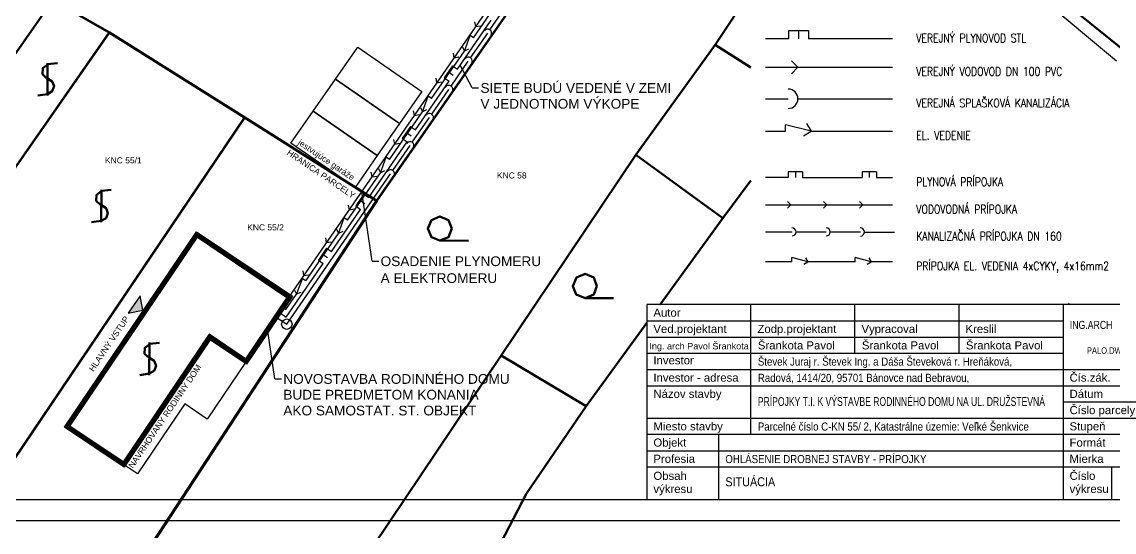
# Model space of a CAD drawing. Header units: millimetres. Extents: x 465413 to 948826, y 2516576 to 3795663.
# Drawn here: x 614838 to 698834, y 3330562 to 3369849 of the extents above; entities that cross this region are included whole.
import ezdxf
from ezdxf.enums import TextEntityAlignment as Align
from ezdxf.lldxf.tags import DXFTag

# ---------------------------------------------------------------- set-up
doc = ezdxf.new("R2010")
doc.units = ezdxf.units.MM
for name, color, linetype in [('MUR-POH', 64, 'Continuous'), ('MUR_POH', 64, 'Continuous'), ('MUR_REZ', 3, 'Continuous'), ('PLO_LIN', 6, 'Continuous'), ('POP', 7, 'Continuous'), ('RAM_100', 160, 'Continuous'), ('ROZPISKA100', 7, 'Continuous'), ('SO10-PRIPOJKA-VODOVOD', 5, 'Continuous'), ('SO11-PRIPOJKA-SPLASK-KANAL', 25, 'Continuous'), ('SO12-PRIPOJKA-PLYN', 11, 'Continuous'), ('SO13-PRIPOJKA-ELEKTRO-NN', 20, 'Continuous'), ('TXT_50_MIESTN', 7, 'Continuous')]:
    doc.layers.add(name, color=color, linetype=linetype)
doc.layers.add('P', color=250, linetype='Continuous', lineweight=100)
doc.styles.add('ARIAL', font='arial.ttf', dxfattribs={"height": 250})
doc.styles.add('ROMANS', font='arial.ttf', dxfattribs={"width": 0.85})
doc.styles.add('TAB', font='SIMPLEX', dxfattribs={"width": 0.8})
tags = doc.linetypes.add('DASHED', pattern=[0.75, 0.5, -0.25]).pattern_tags.tags
tags[6:7] = [DXFTag(74, 4), DXFTag(75, 0), DXFTag(340, '0'), DXFTag(46, 1.0), DXFTag(50, 0.0), DXFTag(44, 0.0), DXFTag(45, 0.0)]
tags[4:5] = [DXFTag(74, 4), DXFTag(75, 0), DXFTag(340, '0'), DXFTag(46, 1.0), DXFTag(50, 0.0), DXFTag(44, 0.0), DXFTag(45, 0.0)]

# ---------------------------------------------------------------- blocks, each defined once
blk = doc.blocks.new('Z_RAM_A_3_hp 1220')
at = {"layer": 'POP', "linetype": 'Continuous'}
blk.add_lwpolyline([(-288.5, -408), (-6.5, -408), (-6.5, -13), (-288.5, -13)], close=True, dxfattribs=at)
at = {"layer": 'RAM_100', "linetype": 'Continuous'}
for points in [[(-297, -420), (0, -420), (0, 0), (-297, 0)], [(-288.5, -13), (-288.5, -408), (-6.5, -408), (-6.5, -13)]]:
    blk.add_lwpolyline(points, close=True, dxfattribs=at)

msp = doc.modelspace()

# ---------------------------------------------------------------- hatches: boundary and pattern name
at = {"layer": 'MUR-POH'}
msp.add_hatch(color=252, dxfattribs=at).paths.add_polyline_path([(624131.6, 3347648.6), (623936.5, 3348766.9), (623021.6, 3347410.6)])

# ---------------------------------------------------------------- linework, layer by layer
at = {"layer": 'MUR-POH', "linetype": 'DASHED', "ltscale": 0.01}
for p, q in [((649465, 3364757.5), (648539.9, 3366514.1)), ((641788.4, 3351419.8), (640982.5, 3356773.5)), ((634305.1, 3342357.5), (633726.1, 3346212.5))]:
    msp.add_line(p, q, dxfattribs=at)
at = {"layer": 'MUR-POH', "linetype": 'DASHED', "ltscale": 0.01, "flags": 128}
for points in [[(649465, 3364757.5), (649956.4, 3364757.5)], [(641788.4, 3351419.8), (642279.9, 3351419.8)], [(634305.1, 3342357.5), (634796.6, 3342357.5)]]:
    msp.add_lwpolyline(points, dxfattribs=at)
at = {"layer": 'MUR-POH', "color": 252, "flags": 128}
msp.add_lwpolyline([(623936.5, 3348766.9), (623021.6, 3347410.6), (624131.6, 3347648.6)], close=True, dxfattribs=at)
at = {"layer": 'MUR-POH', "color": 252}
msp.add_lwpolyline([(632079.8, 3343704.3), (629088.1, 3339268.9), (627362.3, 3340433), (623731.4, 3335049.9), (622666.9, 3335768), (629289.5, 3345586.3)], close=True, dxfattribs=at)
at = {"layer": 'MUR_REZ'}
for points in [[(635644.4, 3348719.2), (632120.5, 3343494.8), (629330.2, 3345376.9), (622707.6, 3335558.5), (618121.2, 3338652), (628267.7, 3353694.8)], [(635539.7, 3348698.8), (632100.1, 3343599.5), (629309.8, 3345481.6), (622687.2, 3335663.2), (618226, 3338672.4), (628288.1, 3353590.1)], [(635434.9, 3348678.5), (632079.8, 3343704.3), (629289.5, 3345586.3), (622666.9, 3335768), (618330.7, 3338692.8), (628308.4, 3353485.4)], [(635330.2, 3348658.1), (632059.4, 3343809), (629269.1, 3345691.1), (622646.5, 3335872.7), (618435.5, 3338713.1), (628328.8, 3353380.6)], [(635225.4, 3348637.8), (632039.1, 3343913.7), (629248.7, 3345795.8), (622626.2, 3335977.5), (618540.2, 3338733.5), (628349.2, 3353275.9)]]:
    msp.add_lwpolyline(points, close=True, dxfattribs=at)
at = {"layer": 'P', "color": 2, "linetype": 'Continuous'}
for p, q in [((642115.3, 3356057.8), (667894.2, 3393164.1)), ((667894.2, 3393164.1), (642115.3, 3356057.8)), ((642115.4, 3356057.8), (667894.3, 3393164)), ((667894.3, 3393164), (642115.4, 3356057.8)), ((614137.3, 3373295.4), (621562.5, 3369021.1)), ((621562.5, 3369021.1), (614137.3, 3373295.4)), ((617212.8, 3371525), (606334.2, 3355932.1)), ((610434.9, 3353071.2), (621562.5, 3369021.1)), ((621562.5, 3369021.1), (610434.9, 3353071.2)), ((631959, 3362474.1), (621562.5, 3369021.1)), ((612719, 3333949.6), (631959, 3362474.1)), ((631959, 3362474.1), (612719, 3333949.6))]:
    msp.add_line(p, q, dxfattribs=at)
at = {"layer": 'P', "color": 252, "linetype": 'Continuous'}
for points in [[(742574.3, 3333465.4), (719611.2, 3351498.2), (686314.7, 3378361.1), (679098.8, 3384141.7), (667894.9, 3393177.1), (636082.2, 3418805.6), (624508.6, 3428456.7), (598265.3, 3450675), (589715, 3457819.8), (573119, 3472628.3), (556578.7, 3487417.9)], [(642132.9, 3356079.5), (631979, 3362486.4), (621583.6, 3369024.5), (614156.8, 3373298.5), (607863.6, 3377195.6), (610129.4, 3380554.9), (621080.7, 3396012.9), (621380.5, 3396495.5), (625275.8, 3402360.6), (636082.2, 3418805.6), (667894.9, 3393177.1), (642132.9, 3356079.5)], [(670898.4, 3372237.6), (668163.7, 3368088.1), (662061.5, 3359607.9), (651705.8, 3344166.1), (635676.1, 3320260.9), (623984.1, 3328293.3), (642132.9, 3356079.5), (667894.9, 3393177.1), (679098.8, 3384141.7), (675711.2, 3379540.1)], [(684734.6, 3376235.7), (686314.7, 3378361.1), (719611.2, 3351498.2), (706403.8, 3336272.6)], [(610462.9, 3353083.3), (604747.2, 3357108.3), (611526, 3367186.3), (610524.1, 3367934.8), (614156.8, 3373298.5), (621583.6, 3369024.5), (610462.9, 3353083.3)], [(662061.5, 3359607.9), (668163.7, 3368088.1), (670898.4, 3372237.6)], [(612747.7, 3333960.2), (602111.5, 3340759.9), (610462.9, 3353083.3), (621583.6, 3369024.5), (631979, 3362486.4), (612747.7, 3333960.2)], [(616799.2, 3364186.7), (616809.4, 3366662)], [(617572.5, 3366658.8), (616809.1, 3366587.5)], [(616827.7, 3366568.9), (616454.3, 3366291.2), (616433.7, 3365807.4), (616767.4, 3365489.6)], [(616799.6, 3364279.8), (617172.8, 3364501.6), (617323.2, 3364891.8), (617175.9, 3365264.6), (616823.2, 3365489.4)], [(616073.4, 3364189.7), (616799.6, 3364279.8)], [(642132.9, 3356079.5), (623984.1, 3328293.3), (613235.6, 3312350.6), (602953, 3319148.8), (612747.7, 3333960.2), (631979, 3362486.4), (642132.9, 3356079.5)], [(662903.8, 3346686.9), (658240.9, 3340268), (651705.8, 3344166.1), (662061.5, 3359607.9)], [(662061.5, 3359607.9), (668741.4, 3354722.9), (663919.5, 3348085.1)], [(670898.4, 3357624.4), (668741.4, 3354722.9), (662061.5, 3359607.9)], [(663919.5, 3348085.1), (668741.4, 3354722.9), (670898.4, 3357624.4)], [(620956.4, 3356818.2), (620582.9, 3356521.9), (620562.4, 3356056.7), (620914.7, 3355738.9)], [(620946.5, 3354417.4), (620956.8, 3356911.2)], [(621701.2, 3356908.2), (620956.5, 3356836.8)], [(620946.9, 3354529), (621320, 3354732.2), (621451.9, 3355122.5), (621323.2, 3355513.9), (620951.9, 3355738.7)], [(647912.2, 3353934), (647654.3, 3354586.4), (646985.4, 3354868.4), (646332.9, 3354591.9), (646069.7, 3353941.6), (646327.5, 3353270.5), (646977.8, 3353007.3), (647648.8, 3353265.1), (647912.2, 3353934)], [(620202.1, 3354420.4), (620946.9, 3354529)], [(646977.8, 3353007.3), (649173.9, 3352998.2)], [(659060.6, 3349495.8), (658821.4, 3350166.8), (658152.6, 3350448.7), (657481.4, 3350172.3), (657218.1, 3349503.4), (657476.1, 3348869.5), (658144.9, 3348587.6), (658816.1, 3348864), (659060.6, 3349495.8)], [(658144.9, 3348587.6), (660341, 3348578.6)], [(695412.7, 3348160.6), (695357.4, 3348085.1)], [(662764.4, 3315202.7), (656037.4, 3320418.9), (649319.8, 3325192.5), (653653.5, 3333549.6), (658240.9, 3340268), (662903.8, 3346686.9)], [(624667.3, 3345040.6), (624293.9, 3344762.9), (624273.4, 3344297.8), (624625.7, 3343979.9)], [(624638.9, 3342658.5), (624649.2, 3345152.3)], [(625412.2, 3345149.2), (624648.8, 3345059.3)], [(624639.3, 3342770.1), (625012.4, 3342973.3), (625162.9, 3343363.5), (625015.6, 3343755), (624662.9, 3343979.8)], [(658240.9, 3340268), (653653.5, 3333549.6), (649319.8, 3325192.5), (645285, 3317094.6), (643971.5, 3314475.8), (635676.1, 3320260.9), (651705.8, 3344166.1), (658240.9, 3340268)], [(623913.1, 3342661.4), (624639.3, 3342770.1)]]:
    msp.add_lwpolyline(points, dxfattribs=at)
at = {"layer": 'P', "color": 1, "linetype": 'Continuous'}
msp.add_lwpolyline([(668163.7, 3368088.1), (670898.4, 3366323.7)], dxfattribs=at)
at = {"layer": 'P', "color": 2, "linetype": 'Continuous', "flags": 128}
msp.add_lwpolyline([(642115.3, 3356057.8), (623934.2, 3328269.3), (613195.5, 3312336.1), (602911.2, 3319123.3), (612719, 3333949.6), (631959, 3362474.1), (642115.3, 3356057.8)], dxfattribs=at)
at = {"layer": 'PLO_LIN', "color": 6}
for points in [[(675332.6, 3369158.2), (673790.1, 3369158.2)], [(673790.1, 3369158.2), (673790.1, 3368529.7)], [(674561.4, 3369158.2), (674561.4, 3368529.7)], [(675332.6, 3369158.2), (675332.6, 3368529.7)]]:
    msp.add_lwpolyline(points, dxfattribs=at)
at = {"layer": 'PLO_LIN', "color": 6, "linetype": 'Continuous', "ltscale": 250}
for points in [[(673790.1, 3368529.7), (672034.5, 3368529.7)], [(681800, 3368529.7), (675332.6, 3368529.7)]]:
    msp.add_lwpolyline(points, dxfattribs=at)
at = {"layer": 'ROZPISKA100', "color": 2}
for p, q in [((662903.8, 3348085.1), (662903.8, 3333085.1)), ((706403.8, 3348085.1), (662903.8, 3348085.1)), ((694903.8, 3348085.1), (694903.8, 3333085.1)), ((662903.8, 3343085.1), (706403.8, 3343085.1)), ((706403.8, 3338085.1), (662903.8, 3338085.1)), ((662903.8, 3333085.1), (706403.8, 3333085.1))]:
    msp.add_line(p, q, dxfattribs=at)
at = {"layer": 'ROZPISKA100'}
for p, q in [((670903.8, 3338085.1), (670903.8, 3348085.1)), ((678903.8, 3344335.1), (678903.8, 3348085.1)), ((686903.8, 3344335.1), (686903.8, 3348085.1)), ((662903.8, 3346835.1), (694903.8, 3346835.1)), ((662903.8, 3345585.1), (694903.8, 3345585.1)), ((662903.8, 3344335.1), (694903.8, 3344335.1)), ((662903.8, 3341835.1), (706403.8, 3341835.1)), ((694903.8, 3340585.1), (706403.8, 3340585.1)), ((662903.8, 3339335.1), (706403.8, 3339335.1)), ((668403.8, 3338085.1), (668403.8, 3333095.9)), ((662903.8, 3336835.1), (706403.8, 3336835.1)), ((662903.8, 3335585.1), (706403.8, 3335585.1)), ((698653.8, 3333085.1), (698653.8, 3335585.1))]:
    msp.add_line(p, q, dxfattribs=at)
at = {"layer": 'SO10-PRIPOJKA-VODOVOD', "color": 3}
for p, q in [((649746.9, 3369485), (649680.8, 3369844.8)), ((649746.9, 3369485), (650106.7, 3369551.2)), ((648086.3, 3367076.5), (648020.1, 3367436.3)), ((648086.3, 3367076.5), (648446.1, 3367142.6)), ((646760.7, 3365153.9), (646694.6, 3365513.8)), ((646760.7, 3365153.9), (647120.5, 3365220.1)), ((645033.7, 3362649.3), (644967.6, 3363009.1)), ((645033.7, 3362649.3), (645393.5, 3362715.4)), ((643511.3, 3360441.3), (643445.2, 3360801.1)), ((643511.3, 3360441.3), (643871.1, 3360507.4)), ((641766.3, 3357910.4), (641700.2, 3358270.2)), ((641766.3, 3357910.4), (642126.1, 3357976.5)), ((640021.3, 3355379.5), (639955.1, 3355739.3)), ((672034.5, 3355751.4), (681800, 3355751.4)), ((673972.4, 3355758.7), (673710.1, 3356013.7)), ((673972.4, 3355758.7), (673717.3, 3355496.4)), ((676741.1, 3355758.7), (676478.8, 3356013.7)), ((676741.1, 3355758.7), (676486.1, 3355496.4)), ((679509.9, 3355758.7), (679247.6, 3356013.7)), ((679509.9, 3355758.7), (679254.9, 3355496.4)), ((640021.3, 3355379.5), (640381.1, 3355445.6)), ((638276.2, 3352848.6), (638210.1, 3353208.4)), ((638276.2, 3352848.6), (638636.1, 3352914.7)), ((636531.2, 3350317.7), (636465.1, 3350677.5)), ((636531.2, 3350317.7), (636891, 3350383.8))]:
    msp.add_line(p, q, dxfattribs=at)
at = {"layer": 'SO10-PRIPOJKA-VODOVOD'}
for p, q in [((674516.5, 3366352.8), (674020.1, 3366849.2)), ((672034.5, 3366352.8), (681800, 3366352.8)), ((674516.5, 3366352.8), (674020.1, 3365856.4))]:
    msp.add_line(p, q, dxfattribs=at)
at = {"layer": 'SO10-PRIPOJKA-VODOVOD', "color": 3}
msp.add_lwpolyline([(635153.4, 3348396), (635189.9, 3348372.3), (655904.6, 3378415.8), (653573.2, 3382879.6), (665893.2, 3400221.4)], dxfattribs=at)
at = {"layer": 'SO11-PRIPOJKA-SPLASK-KANAL'}
for p, q in [((672034.5, 3363923.6), (673771.9, 3363923.6)), ((674516.5, 3363923.6), (681800, 3363923.6))]:
    msp.add_line(p, q, dxfattribs=at)
at = {"layer": 'SO11-PRIPOJKA-SPLASK-KANAL', "color": 3}
for p, q in [((672034.5, 3353672.7), (673771.9, 3353672.7)), ((679921, 3353668.1), (681658.3, 3353668.1))]:
    msp.add_line(p, q, dxfattribs=at)
at = {"layer": 'SO11-PRIPOJKA-SPLASK-KANAL', "color": 3, "flags": 128}
for points in [[(650837.1, 3369235.8), (652154, 3371145.7)], [(649343.8, 3367070), (650660.7, 3368979.9)], [(647850.5, 3364904.1), (649167.3, 3366814)], [(646357.2, 3362738.3), (647674, 3364648.2)], [(644863.9, 3360572.5), (646180.7, 3362482.4)], [(643370.5, 3358406.7), (644687.4, 3360316.5)], [(634319.7, 3347160.1), (635213.1, 3346575.6), (643194.1, 3358150.7)], [(672034.5, 3353672.7), (674063.2, 3353672.7)], [(674372, 3353672.7), (676692, 3353672.7)], [(677000.8, 3353672.7), (679320.8, 3353672.7)], [(679629.7, 3353668.1), (681949.6, 3353668.1)]]:
    msp.add_lwpolyline(points, dxfattribs=at)
at = {"layer": 'SO11-PRIPOJKA-SPLASK-KANAL', "color": 3}
msp.add_circle((635213.1, 3346575.6), 400, dxfattribs=at)
for centre, start, end in [((650661.3, 3368980.8), 325.414086, 145.414086), ((649168, 3366814.9), 325.414086, 145.414086), ((647674.6, 3364649.1), 325.414086, 145.414086), ((646181.3, 3362483.3), 325.414086, 145.414086), ((644688, 3360317.4), 325.414086, 145.414086), ((643194.7, 3358151.6), 325.414086, 145.414086), ((674064.3, 3353671.9), 270.80478, 90.80478), ((676693.1, 3353671.9), 270.80478, 90.80478), ((679319.9, 3353668.3), 270.80478, 90.80478)]:
    msp.add_arc(centre, 309.8, start, end, dxfattribs=at)
at = {"layer": 'SO11-PRIPOJKA-SPLASK-KANAL'}
msp.add_arc((673771.9, 3363923.6), 744.6, 270, 90, dxfattribs=at)
at = {"layer": 'SO12-PRIPOJKA-PLYN', "color": 3, "linetype": 'Continuous', "ltscale": 250}
for points in [[(648329.2, 3366208.6), (650922.2, 3369969.3)], [(647954.7, 3366466.9), (647320.8, 3365547.6)], [(647637.7, 3366007.2), (648012.3, 3365749)], [(647954.7, 3366466.9), (648329.2, 3366208.6)], [(645102.4, 3361528.6), (647695.4, 3365289.3)], [(647320.8, 3365547.6), (647695.4, 3365289.3)], [(644727.8, 3361786.9), (644094, 3360867.5)], [(644727.8, 3361786.9), (645102.4, 3361528.6)], [(644094, 3360867.5), (644468.5, 3360609.3)], [(644410.9, 3361327.2), (644785.5, 3361068.9)], [(641519.1, 3356333.2), (644468.5, 3360609.3)], [(673760.2, 3358313.1), (673760.2, 3357858.2)], [(674876.9, 3358313.1), (673760.2, 3358313.1)], [(674318.5, 3358313.1), (674318.5, 3357858.2)], [(674876.9, 3358313.1), (674876.9, 3357858.2)], [(679444.8, 3358313.1), (679444.8, 3357858.2)], [(680561.5, 3358313.1), (679444.8, 3358313.1)], [(680003.2, 3358313.1), (680003.2, 3357858.2)], [(680561.5, 3358313.1), (680561.5, 3357858.2)], [(673760.2, 3357858.2), (672034.5, 3357858.2)], [(674876.9, 3357858.2), (679444.8, 3357858.2)], [(680561.5, 3357858.2), (681800, 3357858.2)], [(641144.6, 3356591.5), (640510.7, 3355672.2)], [(641144.6, 3356591.5), (641519.1, 3356333.2)], [(640510.7, 3355672.2), (640885.3, 3355413.9)], [(640827.6, 3356131.8), (641202.2, 3355873.5)], [(638648.7, 3352168.5), (640885.3, 3355413.9)], [(638274.2, 3352426.8), (637640.3, 3351507.5)], [(638274.2, 3352426.8), (638648.7, 3352168.5)], [(637640.3, 3351507.5), (638014.9, 3351249.2)], [(637957.2, 3351967.1), (638331.8, 3351708.9)], [(634669.9, 3347476.8), (635170.3, 3347123.6), (638014.9, 3351249.2)]]:
    msp.add_lwpolyline(points, dxfattribs=at)
at = {"layer": 'SO13-PRIPOJKA-ELEKTRO-NN', "color": 3}
for p, q in [((648865.7, 3367596.8), (649315.6, 3368797)), ((649571.5, 3368620.5), (649315.6, 3368797)), ((648718.3, 3367921.1), (648865.7, 3367596.8)), ((649190, 3367744.3), (648865.7, 3367596.8)), ((645638.9, 3362916.8), (646088.8, 3364116.9)), ((646344.7, 3363940.5), (646088.8, 3364116.9)), ((645491.4, 3363241.1), (645638.9, 3362916.8)), ((645963.2, 3363064.2), (645638.9, 3362916.8)), ((642412, 3358236.8), (642861.9, 3359436.9)), ((643117.8, 3359260.4), (642861.9, 3359436.9)), ((642264.6, 3358561), (642412, 3358236.8)), ((642736.3, 3358384.2), (642412, 3358236.8)), ((639185.2, 3353556.7), (639635.1, 3354756.9)), ((639891, 3354580.4), (639635.1, 3354756.9)), ((639037.7, 3353881), (639185.2, 3353556.7)), ((639509.5, 3353704.2), (639185.2, 3353556.7)), ((675281.8, 3351383.7), (674038.4, 3351694.5)), ((674038.4, 3351383.7), (674038.4, 3351694.5)), ((675098.5, 3351689.2), (675281.8, 3351383.7)), ((678907.8, 3351383.7), (678907.8, 3351694.5)), ((680151.2, 3351383.7), (678907.8, 3351694.5)), ((679968, 3351689.2), (680151.2, 3351383.7)), ((674976.3, 3351200.4), (675281.8, 3351383.7)), ((679845.8, 3351200.4), (680151.2, 3351383.7)), ((635958.3, 3348876.7), (636408.2, 3350076.8)), ((636664.2, 3349900.4), (636408.2, 3350076.8)), ((635810.9, 3349201), (635958.3, 3348876.7)), ((636282.6, 3349024.1), (635958.3, 3348876.7))]:
    msp.add_line(p, q, dxfattribs=at)
at = {"layer": 'SO13-PRIPOJKA-ELEKTRO-NN'}
for p, q in [((675540.1, 3361424.4), (673554.6, 3361920.8)), ((673554.6, 3361424.4), (673554.6, 3361920.8)), ((675179, 3362026.4), (675540.1, 3361424.4)), ((672034.5, 3361424.4), (673554.6, 3361424.4)), ((674938.2, 3361063.2), (675540.1, 3361424.4)), ((675540.1, 3361424.4), (681800, 3361424.4))]:
    msp.add_line(p, q, dxfattribs=at)
at = {"layer": 'SO13-PRIPOJKA-ELEKTRO-NN', "color": 3, "flags": 128}
for points in [[(649571.5, 3368620.5), (652092.5, 3372276.8)], [(646344.7, 3363940.5), (648865.7, 3367596.8)], [(643117.8, 3359260.4), (645638.9, 3362916.8)], [(639891, 3354580.4), (642412, 3358236.8)], [(636664.2, 3349900.4), (639185.2, 3353556.7)], [(674038.4, 3351383.7), (672034.5, 3351383.7)], [(678907.8, 3351383.7), (675281.8, 3351383.7)], [(681800, 3351383.7), (680151.2, 3351383.7)], [(634936.3, 3347871.7), (635150.3, 3347704.7), (635958.3, 3348876.7)]]:
    msp.add_lwpolyline(points, dxfattribs=at)
at = {"layer": 'SO13-PRIPOJKA-ELEKTRO-NN', "flags": 128}
for points in [[(699009.2, 3366819.7), (693154.3, 3371734.7)], [(643884.9, 3362015.3), (638957.3, 3365438.6), (640669, 3367902.4), (645596.5, 3364479.1), (643884.9, 3362015.3)], [(642173.2, 3359551.5), (637245.6, 3362974.8), (638957.3, 3365438.6), (643884.9, 3362015.3), (642173.2, 3359551.5)], [(640461.5, 3357087.7), (635534, 3360511.1), (637245.6, 3362974.8), (642173.2, 3359551.5), (640461.5, 3357087.7)]]:
    msp.add_lwpolyline(points, dxfattribs=at)

# ---------------------------------------------------------------- block references
at = {"layer": 'MUR_POH', "ltscale": 0.3, "xscale": 250, "yscale": 250, "zscale": 250, "rotation": 270.0000000000635}
msp.add_blockref('Z_RAM_A_3_hp 1220', (709653.8, 3331460.1), dxfattribs=at)

# ---------------------------------------------------------------- texts
at = {"layer": 'PLO_LIN', "color": 6, "linetype": 'Continuous', "ltscale": 250, "style": 'TAB', "width": 0.8}
msp.add_text('VEREJNÝ PLYNOVOD STL', height=650, dxfattribs=at).set_placement((683618, 3368269.7))
at = {"layer": 'PLO_LIN', "color": 3, "linetype": 'Continuous', "ltscale": 250, "style": 'TAB', "width": 0.8}
msp.add_text('PLYNOVÁ PRÍPOJKA', height=650, dxfattribs=at).set_placement((683618, 3357205.7))
at = {"layer": 'ROZPISKA100'}
for s, height, style, p in [('Autor', 625, 'ARIAL', (663403.8, 3347147.6)), ('Ved.projektant', 625, 'ARIAL', (663403.8, 3345897.6)), ('Zodp.projektant', 625, 'ARIAL', (671403.8, 3345897.6)), ('Vypracoval', 625, 'ARIAL', (679403.8, 3345897.6)), ('Kreslil', 625, 'ARIAL', (687403.8, 3345897.6)), ('Ing. arch Pavol Šrankota ', 500, 'ROMANS', (663091.2, 3344631.4)), ('Šrankota Pavol', 625, 'ROMANS', (671436.2, 3344631.4)), ('Šrankota Pavol', 625, 'ROMANS', (679436.2, 3344631.4)), ('Šrankota Pavol', 625, 'ROMANS', (687436.2, 3344631.4)), ('Investor', 625, 'ARIAL', (663403.8, 3343479.3)), ('Investor - adresa', 625, 'ARIAL', (663403.8, 3342147.6)), ('Čís.zák.', 625, 'ARIAL', (695403.8, 3342147.6)), ('Názov stavby', 625, 'ARIAL', (663403.8, 3340897.6)), ('Dátum', 625, 'ARIAL', (695403.8, 3340897.6)), ('Číslo parcely', 625, 'ARIAL', (695403.8, 3339647.6)), ('Miesto stavby', 625, 'ARIAL', (663403.8, 3338397.6)), ('Stupeň', 625, 'ARIAL', (695403.8, 3338397.6)), ('Objekt', 625, 'ARIAL', (663403.8, 3337147.6)), ('Formát', 625, 'ARIAL', (695403.8, 3337147.6)), ('Profesia', 625, 'ARIAL', (663403.8, 3335897.6)), ('Mierka', 625, 'ARIAL', (695403.8, 3335897.6)), ('Obsah', 625, 'ARIAL', (663403.8, 3334589.1)), ('Číslo', 625, 'ARIAL', (695403.8, 3334589.1)), ('výkresu', 625, 'ARIAL', (663403.8, 3333582.8)), ('výkresu', 625, 'ARIAL', (695403.8, 3333582.8))]:
    msp.add_text(s, height=height, dxfattribs=dict(at, style=style)).set_placement(p)
at = {"layer": 'ROZPISKA100', "style": 'ROMANS'}
for s, height, width, p in [('Števek Juraj r. Števek Ing. a Dáša Števeková r. Hreňáková, ', 625, 0.85, (671436.2, 3343381.4)), ('Radová, 1414/20, 95701 Bánovce nad Bebravou,', 625, 0.85, (671436.2, 3342131.4)), ('PRÍPOJKY T.I. K VÝSTAVBE RODINNÉHO DOMU NA UL. DRUŽSTEVNÁ', 675, 0.7, (671436.2, 3340282.1)), ('Parcelné číslo C-KN 55/ 2, Katastrálne územie:^JVeľké Šenkvice', 625, 0.85, (671436.2, 3338381.4)), ('OHLÁSENIE DROBNEJ STAVBY - PRÍPOJKY', 625, 0.85, (668936.2, 3335881.4)), ('SITUÁCIA', 700, 0.85, (668936.2, 3334088.7))]:
    msp.add_text(s, height=height, dxfattribs=dict(at, width=width)).set_placement(p)
at = {"layer": 'ROZPISKA100', "width": 0.8}
msp.add_attdef('ING.ARCH', (695430.3, 3346203.6), 'KRESLIL', height=625, dxfattribs=at)
msp.add_attdef('PALO.DWG@GMAIL.COM', text='KRESLIL', height=500, dxfattribs=at).set_placement((700262.6, 3344541.9), align=Align.MIDDLE_CENTER)
at = {"layer": 'SO10-PRIPOJKA-VODOVOD', "style": 'TAB', "width": 0.8}
msp.add_text('VEREJNÝ VODOVOD DN 100 PVC', height=650, dxfattribs=at).set_placement((683618, 3365700.4))
at = {"layer": 'SO10-PRIPOJKA-VODOVOD', "color": 3, "style": 'TAB', "width": 0.8}
msp.add_text('VODOVODNÁ PRÍPOJKA', height=650, dxfattribs=at).set_placement((683618, 3355099))
at = {"layer": 'SO11-PRIPOJKA-SPLASK-KANAL', "style": 'TAB', "width": 0.8}
msp.add_text('VEREJNÁ SPLAŠKOVÁ KANALIZÁCIA', height=650, dxfattribs=at).set_placement((683618, 3363271.2))
at = {"layer": 'SO11-PRIPOJKA-SPLASK-KANAL', "color": 3, "style": 'TAB', "width": 0.8}
msp.add_text('KANALIZAČNÁ PRÍPOJKA DN 160', height=650, dxfattribs=at).set_placement((683618, 3353020.2))
at = {"layer": 'SO12-PRIPOJKA-PLYN', "style": 'ARIAL'}
for s, p in [('SIETE BUDÚ VEDENÉ V ZEMI', (650104.6, 3364381.3)), ('V JEDNOTNOM VÝKOPE', (650104.6, 3363161.2)), ('OSADENIE PLYNOMERU', (642428.1, 3351043.6)), ('A ELEKTROMERU', (642428.1, 3349742.7)), ('NOVOSTAVBA RODINNÉHO DOMU', (634944.7, 3341981.3)), ('BUDE PREDMETOM KONANIA', (634944.7, 3340770.1)), ('AKO SAMOSTAT. ST. OBJEKT', (634944.7, 3339550))]:
    msp.add_text(s, height=750, dxfattribs=at).set_placement(p)
at = {"layer": 'SO13-PRIPOJKA-ELEKTRO-NN', "style": 'TAB', "width": 0.8}
msp.add_text('EL. VEDENIE', height=650, dxfattribs=at).set_placement((683618, 3360772))
at = {"layer": 'SO13-PRIPOJKA-ELEKTRO-NN', "color": 3, "style": 'TAB', "width": 0.8}
msp.add_text('PRÍPOJKA EL. VEDENIA 4xCYKY, 4x16mm2', height=650, dxfattribs=at).set_placement((683618, 3350731.3))
at = {"layer": 'TXT_50_MIESTN', "style": 'ARIAL'}
for s, p in [('KNC 55/1', (621229.7, 3358952.1)), ('KNC 58', (651371.6, 3357788.7)), ('KNC 55/2', (632163.5, 3353793.5))]:
    msp.add_text(s, height=466.67, dxfattribs=at).set_placement(p)
for s, p in [('HLAVNÝ VSTUP', (620347.8, 3342881.9)), ('NAVRHOVANÝ RODINNÝ DOM', (623386, 3335435.1))]:
    msp.add_text(s, height=466.667, rotation=56, dxfattribs=at).set_placement(p)
at = {"layer": 'TXT_50_MIESTN', "char_height": 466.667, "attachment_point": 5, "rotation": 326, "style": 'ARIAL'}
for s, insert in [('{jestvujúce garáže}', (638215.2, 3359160.9)), ('{HRANICA PARCELY}', (637850.1, 3358131.7))]:
    msp.add_mtext(s, dxfattribs=dict(at, insert=insert))

doc.saveas('drawing.dxf')
